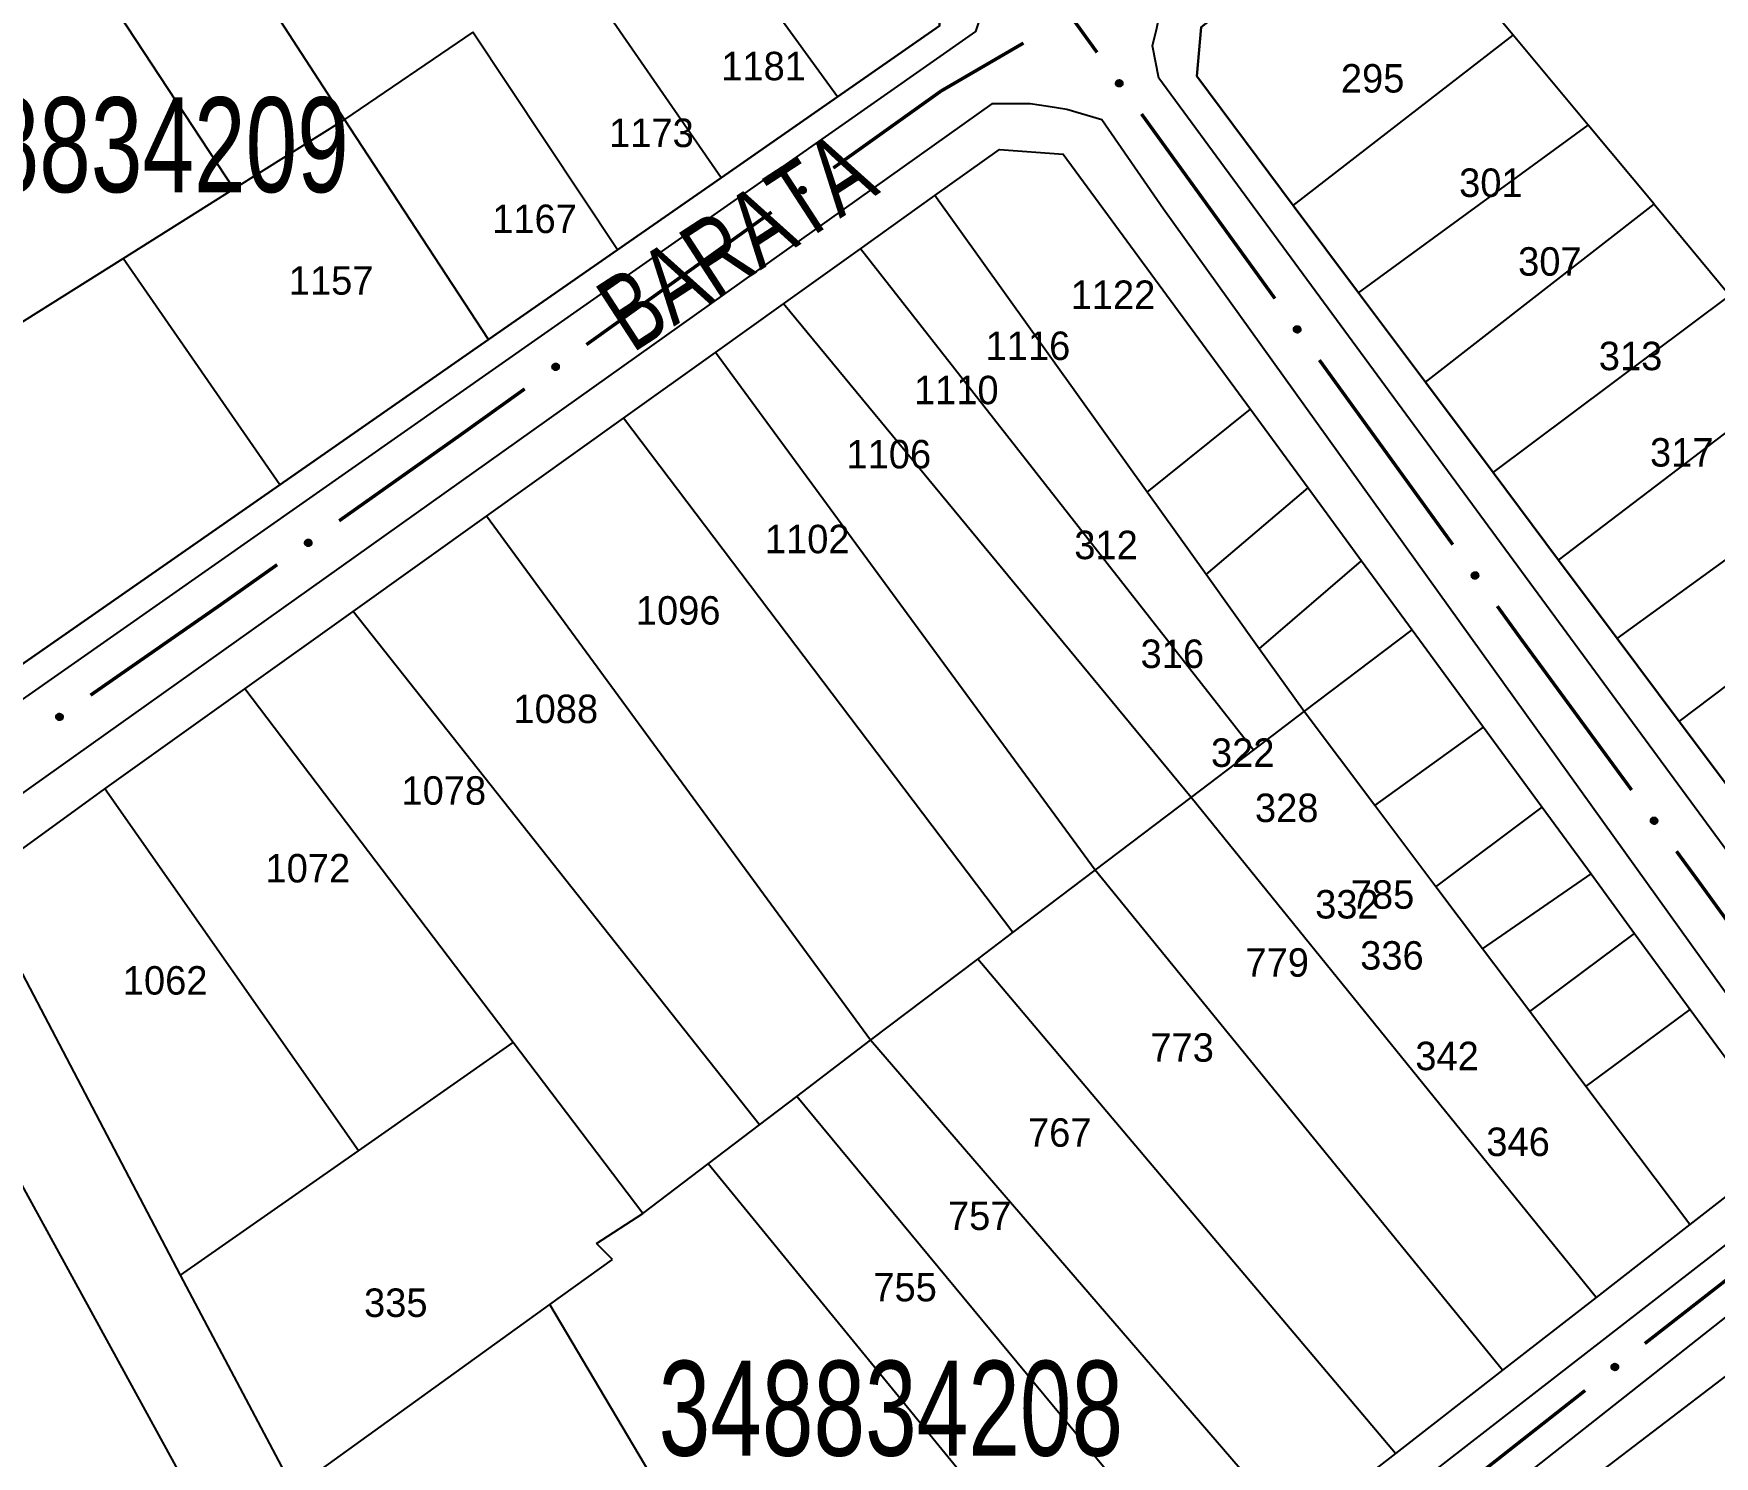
# Model space of a CAD drawing. Extents: x 200123 to 201542, y 4839549 to 4841240.
# Drawn here: x 200588.8 to 200677.4, y 4839793.9 to 4839868.9 of the extents above; entities that cross this region are included whole.
import ezdxf
from ezdxf.enums import TextEntityAlignment as Align

# ---------------------------------------------------------------- set-up
doc = ezdxf.new("R2010")
doc.units = 0
doc.header["$LTSCALE"] = 1.5
doc.header["$MEASUREMENT"] = 0
for name, color, linetype in [('CD_MALHA_LOTES', 7, 'CONTINUOUS'), ('CD_TXT_QUADRA', 2, 'CONTINUOUS'), ('RU-QUADRA', 210, 'CONTINUOUS'), ('SV-EIXO-RUA-PAV', 20, 'CONTINUOUS'), ('SV-RUA-PAVIM', 7, 'CONTINUOUS'), ('SV-TXT-RUA-PAV', 7, 'CONTINUOUS'), ('Th_NmrPort', 1, 'CONTINUOUS')]:
    doc.layers.add(name, color=color, linetype=linetype)
doc.styles.add('ARIAL', font='ARIAL.SHX')

msp = doc.modelspace()

# ---------------------------------------------------------------- linework, layer by layer
at = {"layer": 'CD_MALHA_LOTES', "linetype": 'Continuous', "flags": 128}
for points in [[(200605.18, 4839864.34), (200586.69, 4839892.8)], [(200599.35, 4839860.68), (200580.77, 4839888.93)], [(200630.41, 4839880.28), (200636.56, 4839871.78), (200636.53, 4839869.27), (200631.17, 4839865.54)], [(200655.18, 4839859.81), (200650.09, 4839866.63), (200650.32, 4839869.2), (200660.06, 4839876.85)], [(200666.77, 4839868.79), (200660.06, 4839876.85)], [(200631.17, 4839865.54), (200623.54, 4839876.04)], [(200625.03, 4839861.27), (200617.43, 4839872.27)], [(200611.94, 4839868.94), (200605.18, 4839864.34)], [(200619.57, 4839857.47), (200611.94, 4839868.94)], [(200655.18, 4839859.81), (200666.77, 4839868.79)], [(200670.72, 4839864.04), (200666.77, 4839868.79)], [(200631.17, 4839865.54), (200625.03, 4839861.27)], [(200599.35, 4839860.68), (200605.18, 4839864.34)], [(200612.78, 4839852.75), (200605.18, 4839864.34)], [(200658.62, 4839855.21), (200670.72, 4839864.04)], [(200674.19, 4839859.88), (200670.72, 4839864.04)], [(200636.3, 4839860.33), (200639.7, 4839862.76), (200643.06, 4839862.52), (200652.92, 4839849.07)], [(200625.03, 4839861.27), (200619.57, 4839857.47)], [(200593.52, 4839857.02), (200599.35, 4839860.68)], [(200632.38, 4839857.53), (200636.3, 4839860.33)], [(200647.48, 4839844.7), (200636.3, 4839860.33)], [(200662.15, 4839850.49), (200674.19, 4839859.88)], [(200674.19, 4839859.88), (200678.19, 4839855.07)], [(200658.62, 4839855.21), (200655.18, 4839859.81)], [(200619.57, 4839857.47), (200612.78, 4839852.75)], [(200628.32, 4839854.63), (200632.38, 4839857.53)], [(200653.09, 4839831.11), (200632.38, 4839857.53)], [(200585.23, 4839851.82), (200593.52, 4839857.02)], [(200601.77, 4839845.08), (200593.52, 4839857.02)], [(200624.73, 4839852.06), (200628.32, 4839854.63)], [(200649.8, 4839828.62), (200628.32, 4839854.63)], [(200662.15, 4839850.49), (200658.62, 4839855.21)], [(200665.71, 4839845.74), (200678.19, 4839855.07)], [(200612.78, 4839852.75), (200601.77, 4839845.08)], [(200619.88, 4839848.6), (200624.73, 4839852.06)], [(200644.74, 4839824.79), (200624.73, 4839852.06)], [(200665.71, 4839845.74), (200662.15, 4839850.49)], [(200669.16, 4839841.12), (200681.8, 4839850.74)], [(200612.66, 4839843.43), (200619.88, 4839848.6)], [(200640.41, 4839821.5), (200619.88, 4839848.6)], [(200647.48, 4839844.7), (200652.92, 4839849.07)], [(200652.92, 4839849.07), (200655.96, 4839844.93)], [(200669.16, 4839841.12), (200665.71, 4839845.74)], [(200672.25, 4839836.99), (200685.34, 4839846.48)], [(200601.77, 4839845.08), (200581.34, 4839830.87)], [(200650.59, 4839840.37), (200655.96, 4839844.93)], [(200655.96, 4839844.93), (200658.77, 4839841.09)], [(200650.59, 4839840.37), (200647.48, 4839844.7)], [(200605.64, 4839838.42), (200612.66, 4839843.43)], [(200632.91, 4839815.82), (200612.66, 4839843.43)], [(200675.52, 4839832.62), (200688.63, 4839842.53)], [(200653.39, 4839836.45), (200650.59, 4839840.37)], [(200653.39, 4839836.45), (200658.77, 4839841.09)], [(200658.77, 4839841.09), (200661.44, 4839837.45)], [(200672.25, 4839836.99), (200669.16, 4839841.12)], [(200599.94, 4839834.34), (200605.64, 4839838.42)], [(200627.05, 4839811.37), (200605.64, 4839838.42)], [(200655.76, 4839833.14), (200661.44, 4839837.45)], [(200661.44, 4839837.45), (200665.2, 4839832.32)], [(200675.52, 4839832.62), (200672.25, 4839836.99)], [(200655.76, 4839833.14), (200653.39, 4839836.45)], [(200592.56, 4839829.07), (200599.94, 4839834.34)], [(200614.08, 4839815.7), (200599.94, 4839834.34)], [(200653.09, 4839831.11), (200655.76, 4839833.14)], [(200659.47, 4839828.2), (200655.76, 4839833.14)], [(200680.11, 4839826.48), (200675.52, 4839832.62)], [(200659.47, 4839828.2), (200665.2, 4839832.32)], [(200665.2, 4839832.32), (200668.29, 4839828.11)], [(200649.8, 4839828.62), (200653.09, 4839831.11)], [(200585.7, 4839824.09), (200592.56, 4839829.07)], [(200605.92, 4839810), (200592.56, 4839829.07)], [(200644.74, 4839824.79), (200649.8, 4839828.62)], [(200671.14, 4839802.27), (200649.8, 4839828.62)], [(200662.69, 4839823.91), (200659.47, 4839828.2)], [(200662.69, 4839823.91), (200668.29, 4839828.11)], [(200668.29, 4839828.11), (200670.87, 4839824.59)], [(200640.41, 4839821.5), (200644.74, 4839824.79)], [(200666.21, 4839798.44), (200644.74, 4839824.79)], [(200665.16, 4839820.63), (200670.87, 4839824.59)], [(200670.87, 4839824.59), (200673.17, 4839821.45)], [(200596.55, 4839803.45), (200585.7, 4839824.09)], [(200665.16, 4839820.63), (200662.69, 4839823.91)], [(200638.55, 4839820.09), (200640.41, 4839821.5)], [(200667.64, 4839817.33), (200673.17, 4839821.45)], [(200673.17, 4839821.45), (200676.1, 4839817.45)], [(200632.91, 4839815.82), (200638.55, 4839820.09)], [(200660.56, 4839794.05), (200638.55, 4839820.09)], [(200667.64, 4839817.33), (200665.16, 4839820.63)], [(200670.6, 4839813.38), (200667.64, 4839817.33)], [(200670.6, 4839813.38), (200676.1, 4839817.45)], [(200676.1, 4839817.45), (200681.39, 4839810.24), (200676.07, 4839806.11)], [(200605.92, 4839810), (200614.08, 4839815.7)], [(200620.9, 4839806.7), (200614.08, 4839815.7)], [(200629.02, 4839812.86), (200632.91, 4839815.82)], [(200655.25, 4839789.92), (200632.91, 4839815.82)], [(200676.07, 4839806.11), (200670.6, 4839813.38)], [(200627.05, 4839811.37), (200629.02, 4839812.86)], [(200650.85, 4839786.49), (200629.02, 4839812.86)], [(200624.34, 4839809.31), (200627.05, 4839811.37)], [(200596.55, 4839803.45), (200605.92, 4839810)], [(200620.9, 4839806.7), (200624.34, 4839809.31)], [(200646.06, 4839782.77), (200624.34, 4839809.31)], [(200618.46, 4839805.12), (200620.9, 4839806.7)], [(200676.07, 4839806.11), (200671.14, 4839802.27)], [(200619.31, 4839804.27), (200618.46, 4839805.12)], [(200616.01, 4839801.89), (200619.31, 4839804.27)], [(200602.52, 4839792.17), (200596.55, 4839803.45)], [(200602.52, 4839792.17), (200616.01, 4839801.89)], [(200608.3, 4839781.24), (200622.45, 4839791.03), (200616.01, 4839801.89)], [(200671.14, 4839802.27), (200666.21, 4839798.44)], [(200666.21, 4839798.44), (200660.56, 4839794.05)], [(200670.85, 4839792.67), (200678.11, 4839798.22)], [(200660.56, 4839794.05), (200655.25, 4839789.92)]]:
    msp.add_lwpolyline(points, dxfattribs=at)
at = {"layer": 'RU-QUADRA', "linetype": 'Continuous', "flags": 128}
for points in [[(200581.34, 4839830.87), (200601.77, 4839845.08), (200612.78, 4839852.75), (200619.57, 4839857.47), (200625.03, 4839861.27), (200631.17, 4839865.54), (200636.53, 4839869.27), (200636.56, 4839871.78), (200630.41, 4839880.28), (200627.31, 4839884.57), (200624.45, 4839888.52), (200619.43, 4839895.47), (200618.05, 4839897.56), (200611.93, 4839906.84), (200609.16, 4839907.1), (200604.31, 4839903.96), (200599.44, 4839900.82), (200594.4, 4839897.57), (200594.39, 4839897.56), (200586.69, 4839892.8)], [(200677.49, 4839890.56), (200672.91, 4839886.96), (200666.17, 4839881.66), (200660.06, 4839876.85), (200650.32, 4839869.2), (200650.09, 4839866.63), (200655.18, 4839859.81), (200658.62, 4839855.21), (200662.15, 4839850.49), (200665.71, 4839845.74), (200669.16, 4839841.12), (200672.25, 4839836.99), (200675.52, 4839832.62), (200680.11, 4839826.48)], [(200602.52, 4839792.17), (200596.55, 4839803.45), (200585.7, 4839824.09), (200592.56, 4839829.07), (200599.94, 4839834.34), (200605.64, 4839838.42), (200612.66, 4839843.43), (200619.88, 4839848.6), (200624.73, 4839852.06), (200628.32, 4839854.63), (200632.38, 4839857.53), (200636.3, 4839860.33), (200639.7, 4839862.76), (200643.06, 4839862.52), (200652.92, 4839849.07), (200655.96, 4839844.93), (200658.77, 4839841.09), (200661.44, 4839837.45), (200665.2, 4839832.32), (200668.29, 4839828.11), (200670.87, 4839824.59), (200673.17, 4839821.45), (200676.1, 4839817.45), (200681.39, 4839810.24), (200676.07, 4839806.11), (200671.14, 4839802.27), (200666.21, 4839798.44), (200660.56, 4839794.05), (200655.25, 4839789.92)], [(200670.85, 4839792.67), (200678.11, 4839798.22), (200681.25, 4839800.62), (200686.15, 4839804.3), (200697.48, 4839788.52)]]:
    msp.add_lwpolyline(points, dxfattribs=at)
at = {"layer": 'SV-EIXO-RUA-PAV', "const_width": 0.18}
for points in [[(200644.840874, 4839867.872007), (200643.669227, 4839869.492884)], [(200640.962309, 4839868.367708), (200636.641118, 4839865.852293)], [(200636.62, 4839865.84), (200630.944045, 4839861.785122)], [(200636.641118, 4839865.852293), (200636.62, 4839865.84)], [(200654.214051, 4839854.904989), (200647.184168, 4839864.630252)], [(200627.68928, 4839859.459932), (200624.434516, 4839857.134742)], [(200624.434516, 4839857.134742), (200623.63, 4839856.56)], [(200623.63, 4839856.56), (200617.93159, 4839852.475135)], [(200663.587229, 4839841.937971), (200656.557346, 4839851.663234)], [(200614.680593, 4839850.144681), (200611.429596, 4839847.814226)], [(200611.34, 4839847.75), (200604.900366, 4839843.191551)], [(200611.429596, 4839847.814226), (200611.34, 4839847.75)], [(200601.635561, 4839840.88048), (200599.186958, 4839839.147177)], [(200598.64, 4839838.76), (200591.801162, 4839834.004256)], [(200599.186958, 4839839.147177), (200598.64, 4839838.76)], [(200667.2, 4839836.94), (200665.930523, 4839838.696217)], [(200667.692246, 4839836.267995), (200667.2, 4839836.94)], [(200673.010602, 4839829.00748), (200667.692246, 4839836.267995)], [(200676.62, 4839824.08), (200675.374316, 4839825.780584)], [(200677.142927, 4839823.357373), (200676.62, 4839824.08)], [(200682.419166, 4839816.066193), (200677.142927, 4839823.357373)], [(200673.70422, 4839799.840095), (200683.165968, 4839807.220835)], [(200661.129796, 4839789.946468), (200670.560455, 4839797.36689)]]:
    msp.add_lwpolyline(points, dxfattribs=at)
at = {"layer": 'SV-EIXO-RUA-PAV'}
for points in [[(200646.007479, 4839866.070197), (200645.959086, 4839866.07728), (200645.918943, 4839866.093264), (200645.889299, 4839866.116231), (200645.868395, 4839866.143357), (200645.850136, 4839866.173517), (200645.838435, 4839866.207987), (200645.833922, 4839866.24912), (200645.840687, 4839866.297715), (200645.859762, 4839866.337761), (200645.880725, 4839866.368029), (200645.907755, 4839866.391455), (200645.937351, 4839866.408702), (200645.973558, 4839866.419673), (200646.015288, 4839866.423839), (200646.063987, 4839866.415854), (200646.103234, 4839866.399915), (200646.131324, 4839866.376947), (200646.154703, 4839866.349623), (200646.172976, 4839866.318608), (200646.184267, 4839866.284706), (200646.188386, 4839866.242683), (200646.179868, 4839866.194722), (200646.164417, 4839866.155396), (200646.14185, 4839866.126991), (200646.114431, 4839866.10458), (200646.084403, 4839866.085898), (200646.050244, 4839866.072693), (200646.007479, 4839866.070197)], [(200629.497564, 4839860.616477), (200629.490211, 4839860.568124), (200629.474004, 4839860.528071), (200629.450872, 4839860.498555), (200629.42363, 4839860.477803), (200629.393368, 4839860.459712), (200629.358834, 4839860.448203), (200629.317676, 4839860.44392), (200629.26912, 4839860.450955), (200629.229181, 4839860.470254), (200629.19903, 4839860.491384), (200629.175756, 4839860.518545), (200629.158673, 4839860.548237), (200629.147905, 4839860.584504), (200629.143971, 4839860.626257), (200629.152227, 4839860.67491), (200629.168385, 4839860.714068), (200629.191509, 4839860.74203), (200629.218963, 4839860.765256), (200629.250079, 4839860.783355), (200629.284043, 4839860.794457), (200629.326089, 4839860.798342), (200629.374002, 4839860.789557), (200629.413241, 4839860.773887), (200629.44152, 4839860.751162), (200629.463778, 4839860.723619), (200629.482293, 4839860.693487), (200629.495307, 4839860.659255), (200629.497564, 4839860.616477)], [(200655.380656, 4839853.10318), (200655.332264, 4839853.110263), (200655.292121, 4839853.126246), (200655.262476, 4839853.149213), (200655.241573, 4839853.176339), (200655.223313, 4839853.2065), (200655.211612, 4839853.240969), (200655.207099, 4839853.282103), (200655.213864, 4839853.330697), (200655.23294, 4839853.370744), (200655.253902, 4839853.401011), (200655.280932, 4839853.424437), (200655.310529, 4839853.441685), (200655.346735, 4839853.452655), (200655.388465, 4839853.456821), (200655.437164, 4839853.448836), (200655.476412, 4839853.432897), (200655.504502, 4839853.409929), (200655.52788, 4839853.382605), (200655.546153, 4839853.351591), (200655.557444, 4839853.317689), (200655.561563, 4839853.275666), (200655.553045, 4839853.227704), (200655.537595, 4839853.188378), (200655.515027, 4839853.159973), (200655.487608, 4839853.137562), (200655.457581, 4839853.11888), (200655.423421, 4839853.105675), (200655.380656, 4839853.10318)], [(200616.487002, 4839851.30415), (200616.479728, 4839851.255786), (200616.463586, 4839851.215706), (200616.440502, 4839851.186153), (200616.413293, 4839851.165357), (200616.383061, 4839851.147217), (200616.348546, 4839851.135652), (200616.307394, 4839851.131302), (200616.258827, 4839851.138259), (200616.218856, 4839851.157493), (200616.188672, 4839851.178575), (200616.165353, 4839851.205698), (200616.148223, 4839851.235362), (200616.137396, 4839851.271612), (200616.133395, 4839851.313358), (200616.141572, 4839851.362025), (200616.157666, 4839851.401209), (200616.180745, 4839851.429208), (200616.208161, 4839851.452478), (200616.239248, 4839851.470628), (200616.273194, 4839851.481785), (200616.315233, 4839851.485737), (200616.363161, 4839851.47703), (200616.402425, 4839851.461424), (200616.430741, 4839851.438744), (200616.453043, 4839851.411237), (200616.471607, 4839851.381136), (200616.484676, 4839851.346924), (200616.487002, 4839851.30415)], [(200603.448837, 4839842.029181), (200603.441275, 4839841.980861), (200603.424895, 4839841.940879), (200603.401635, 4839841.911463), (200603.374303, 4839841.890829), (200603.343964, 4839841.872869), (200603.30938, 4839841.86151), (200603.268204, 4839841.857405), (200603.219679, 4839841.864651), (200603.179823, 4839841.884122), (200603.149765, 4839841.905383), (200603.126608, 4839841.932644), (200603.109654, 4839841.96241), (200603.099043, 4839841.998724), (200603.09529, 4839842.040493), (200603.103757, 4839842.08911), (200603.120084, 4839842.128198), (200603.143329, 4839842.156059), (200603.170883, 4839842.179166), (200603.202077, 4839842.19713), (200603.23609, 4839842.208085), (200603.278151, 4839842.211787), (200603.326026, 4839842.202795), (200603.365197, 4839842.186956), (200603.393377, 4839842.164108), (200603.415516, 4839842.136469), (200603.4339, 4839842.106257), (200603.446765, 4839842.071969), (200603.448837, 4839842.029181)], [(200664.753834, 4839840.136162), (200664.705441, 4839840.143245), (200664.665298, 4839840.159228), (200664.635654, 4839840.182196), (200664.61475, 4839840.209322), (200664.59649, 4839840.239482), (200664.584789, 4839840.273951), (200664.580277, 4839840.315085), (200664.587041, 4839840.36368), (200664.606117, 4839840.403726), (200664.627079, 4839840.433994), (200664.65411, 4839840.457419), (200664.683706, 4839840.474667), (200664.719913, 4839840.485637), (200664.761643, 4839840.489803), (200664.810341, 4839840.481819), (200664.849589, 4839840.465879), (200664.877679, 4839840.442911), (200664.901058, 4839840.415588), (200664.91933, 4839840.384573), (200664.930621, 4839840.350671), (200664.93474, 4839840.308648), (200664.926223, 4839840.260687), (200664.910772, 4839840.22136), (200664.888204, 4839840.192955), (200664.860786, 4839840.170545), (200664.830758, 4839840.151862), (200664.796598, 4839840.138658), (200664.753834, 4839840.136162)], [(200590.339969, 4839832.854058), (200590.332003, 4839832.805803), (200590.31529, 4839832.765959), (200590.291785, 4839832.736739), (200590.264282, 4839832.716334), (200590.233793, 4839832.698628), (200590.199116, 4839832.687558), (200590.157906, 4839832.683798), (200590.109444, 4839832.691448), (200590.069752, 4839832.711253), (200590.039872, 4839832.732764), (200590.016944, 4839832.760218), (200590.00024, 4839832.790124), (200589.989933, 4839832.826525), (200589.986529, 4839832.868324), (200589.995402, 4839832.916869), (200590.012055, 4839832.955819), (200590.035532, 4839832.983485), (200590.063279, 4839833.00636), (200590.094622, 4839833.024064), (200590.128724, 4839833.034734), (200590.170815, 4839833.038085), (200590.218613, 4839833.028693), (200590.257651, 4839833.012526), (200590.285639, 4839832.989444), (200590.307545, 4839832.96162), (200590.325676, 4839832.931257), (200590.338255, 4839832.896861), (200590.339969, 4839832.854058)], [(200674.188559, 4839827.213071), (200674.140123, 4839827.219849), (200674.09988, 4839827.235578), (200674.070091, 4839827.258358), (200674.049017, 4839827.285352), (200674.030567, 4839827.315396), (200674.018648, 4839827.349791), (200674.013876, 4839827.390895), (200674.020334, 4839827.439531), (200674.039156, 4839827.479697), (200674.059927, 4839827.510097), (200674.086809, 4839827.533693), (200674.116296, 4839827.551127), (200674.152433, 4839827.562326), (200674.194135, 4839827.566755), (200674.242884, 4839827.559078), (200674.282231, 4839827.543387), (200674.310466, 4839827.520596), (200674.334016, 4839827.493421), (200674.352484, 4839827.462522), (200674.363989, 4839827.428692), (200674.368373, 4839827.386696), (200674.360159, 4839827.338682), (200674.344956, 4839827.299259), (200674.322569, 4839827.270712), (200674.295292, 4839827.248128), (200674.265383, 4839827.229257), (200674.231307, 4839827.215837), (200674.188559, 4839827.213071)], [(200671.951245, 4839798.601291), (200671.95635, 4839798.649932), (200671.970683, 4839798.690693), (200671.992423, 4839798.721249), (200672.018675, 4839798.743241), (200672.048066, 4839798.762715), (200672.08203, 4839798.775811), (200672.122945, 4839798.781996), (200672.171775, 4839798.777218), (200672.212566, 4839798.75979), (200672.243663, 4839798.740079), (200672.268171, 4839798.714026), (200672.28661, 4839798.685157), (200672.299047, 4839798.649428), (200672.304911, 4839798.607902), (200672.298917, 4839798.558918), (200672.284591, 4839798.519054), (200672.262787, 4839798.490051), (200672.236439, 4839798.465578), (200672.206195, 4839798.446056), (200672.172781, 4839798.433393), (200672.130961, 4839798.427565), (200672.082692, 4839798.434121), (200672.042769, 4839798.447956), (200672.013468, 4839798.469347), (200671.989958, 4839798.495829), (200671.970067, 4839798.52507), (200671.955481, 4839798.558664), (200671.951245, 4839798.601291)]]:
    msp.add_lwpolyline(points, close=True, dxfattribs=at)
for points in [[(200646.007479, 4839866.070197), (200645.833922, 4839866.24912)], [(200645.959086, 4839866.07728), (200645.838435, 4839866.207987)], [(200646.050244, 4839866.072693), (200645.840687, 4839866.297715)], [(200645.981276, 4839866.075127), (200645.840852, 4839866.222807)], [(200646.029826, 4839866.07318), (200645.840893, 4839866.271663)], [(200645.918943, 4839866.093264), (200645.850136, 4839866.173517)], [(200645.936163, 4839866.086293), (200645.850271, 4839866.184155)], [(200646.064667, 4839866.083211), (200645.852553, 4839866.313765)], [(200646.084403, 4839866.085898), (200645.859762, 4839866.337761)], [(200646.09631, 4839866.097666), (200645.871713, 4839866.347819)], [(200646.114431, 4839866.10458), (200645.880725, 4839866.368029)], [(200646.126968, 4839866.118144), (200645.897388, 4839866.379847)], [(200646.14185, 4839866.126991), (200645.907755, 4839866.391455)], [(200646.151724, 4839866.144456), (200645.924728, 4839866.397926)], [(200646.164417, 4839866.155396), (200645.937351, 4839866.408702)], [(200646.171683, 4839866.177404), (200645.959076, 4839866.410969)], [(200646.179868, 4839866.194722), (200645.973558, 4839866.419673)], [(200646.180638, 4839866.220918), (200645.996621, 4839866.419588)], [(200646.188386, 4839866.242683), (200646.015288, 4839866.423839)], [(200646.181172, 4839866.266764), (200646.044558, 4839866.413831)], [(200646.184267, 4839866.284706), (200646.063987, 4839866.415854)], [(200646.175564, 4839866.304802), (200646.087766, 4839866.402971)], [(200646.172976, 4839866.318608), (200646.103234, 4839866.399915)], [(200629.326089, 4839860.798342), (200629.143971, 4839860.626257)], [(200629.374002, 4839860.789557), (200629.147905, 4839860.584504)], [(200629.34781, 4839860.790473), (200629.148118, 4839860.607566)], [(200629.284043, 4839860.794457), (200629.152227, 4839860.67491)], [(200629.301968, 4839860.791262), (200629.154142, 4839860.655471)], [(200629.391273, 4839860.781276), (200629.156528, 4839860.569973)], [(200629.413241, 4839860.773887), (200629.158673, 4839860.548237)], [(200629.263899, 4839860.785866), (200629.165242, 4839860.698617)], [(200629.250079, 4839860.783355), (200629.168385, 4839860.714068)], [(200629.42411, 4839860.761133), (200629.169378, 4839860.535553)], [(200629.44152, 4839860.751162), (200629.175756, 4839860.518545)], [(200629.450284, 4839860.736231), (200629.187305, 4839860.508113)], [(200629.463778, 4839860.723619), (200629.19903, 4839860.491384)], [(200629.47059, 4839860.70546), (200629.21919, 4839860.48226)], [(200629.482293, 4839860.693487), (200629.229181, 4839860.470254)], [(200629.484869, 4839860.673736), (200629.253136, 4839860.46291)], [(200629.495307, 4839860.659255), (200629.26912, 4839860.450955)], [(200629.494706, 4839860.63884), (200629.295172, 4839860.451017)], [(200629.497564, 4839860.616477), (200629.317676, 4839860.44392)], [(200629.492489, 4839860.590302), (200629.344028, 4839860.450703)], [(200629.490211, 4839860.568124), (200629.358834, 4839860.448203)], [(200629.481071, 4839860.545252), (200629.382731, 4839860.459906)], [(200629.474004, 4839860.528071), (200629.393368, 4839860.459712)], [(200655.380656, 4839853.10318), (200655.207099, 4839853.282103)], [(200655.332264, 4839853.110263), (200655.211612, 4839853.240969)], [(200655.423421, 4839853.105675), (200655.213864, 4839853.330697)], [(200655.354453, 4839853.108109), (200655.214029, 4839853.255789)], [(200655.403004, 4839853.106162), (200655.214071, 4839853.304646)], [(200655.292121, 4839853.126246), (200655.223313, 4839853.2065)], [(200655.309341, 4839853.119275), (200655.223448, 4839853.217138)], [(200655.437844, 4839853.116194), (200655.22573, 4839853.346747)], [(200655.457581, 4839853.11888), (200655.23294, 4839853.370744)], [(200655.469488, 4839853.130649), (200655.24489, 4839853.380801)], [(200655.487608, 4839853.137562), (200655.253902, 4839853.401011)], [(200655.500145, 4839853.151126), (200655.270565, 4839853.41283)], [(200655.515027, 4839853.159973), (200655.280932, 4839853.424437)], [(200655.524901, 4839853.177439), (200655.297905, 4839853.430909)], [(200655.537595, 4839853.188378), (200655.310529, 4839853.441685)], [(200655.54486, 4839853.210387), (200655.332253, 4839853.443951)], [(200655.553045, 4839853.227704), (200655.346735, 4839853.452655)], [(200655.553815, 4839853.253901), (200655.369798, 4839853.452571)], [(200655.561563, 4839853.275666), (200655.388465, 4839853.456821)], [(200655.554349, 4839853.299746), (200655.417736, 4839853.446813)], [(200655.557444, 4839853.317689), (200655.437164, 4839853.448836)], [(200655.548741, 4839853.337785), (200655.460943, 4839853.435954)], [(200655.546153, 4839853.351591), (200655.476412, 4839853.432897)], [(200616.315233, 4839851.485737), (200616.133395, 4839851.313358)], [(200616.363161, 4839851.47703), (200616.137396, 4839851.271612)], [(200616.336967, 4839851.477903), (200616.137571, 4839851.294674)], [(200616.273194, 4839851.481785), (200616.141572, 4839851.362025)], [(200616.291124, 4839851.478619), (200616.143518, 4839851.342588)], [(200616.380446, 4839851.468777), (200616.146042, 4839851.257095)], [(200616.402425, 4839851.461424), (200616.148223, 4839851.235362)], [(200616.253064, 4839851.473161), (200616.154549, 4839851.385752)], [(200616.239248, 4839851.470628), (200616.157666, 4839851.401209)], [(200616.413314, 4839851.448687), (200616.158949, 4839851.222696)], [(200616.430741, 4839851.438744), (200616.165353, 4839851.205698)], [(200616.439529, 4839851.423828), (200616.176919, 4839851.195284)], [(200616.453043, 4839851.411237), (200616.188672, 4839851.178575)], [(200616.459885, 4839851.39309), (200616.208846, 4839851.169483)], [(200616.471607, 4839851.381136), (200616.218856, 4839851.157493)], [(200616.474215, 4839851.361389), (200616.242824, 4839851.150188)], [(200616.484676, 4839851.346924), (200616.258827, 4839851.138259)], [(200616.484108, 4839851.326509), (200616.284879, 4839851.138363)], [(200616.487002, 4839851.30415), (200616.307394, 4839851.131302)], [(200616.48197, 4839851.277967), (200616.333735, 4839851.138128)], [(200616.479728, 4839851.255786), (200616.348546, 4839851.135652)], [(200616.470625, 4839851.232899), (200616.372423, 4839851.147394)], [(200616.463586, 4839851.215706), (200616.383061, 4839851.147217)], [(200603.278151, 4839842.211787), (200603.09529, 4839842.040493)], [(200603.326026, 4839842.202795), (200603.099043, 4839841.998724)], [(200603.299839, 4839842.203824), (200603.099356, 4839842.021785)], [(200603.23609, 4839842.208085), (200603.103757, 4839842.08911)], [(200603.254, 4839842.204813), (200603.105587, 4839842.069662)], [(200603.343262, 4839842.194439), (200603.107603, 4839841.984156)], [(200603.365197, 4839842.186956), (200603.109654, 4839841.96241)], [(200603.215908, 4839842.199582), (200603.116875, 4839842.11276)], [(200603.202077, 4839842.19713), (200603.120084, 4839842.128198)], [(200603.37601, 4839842.174154), (200603.120304, 4839841.94968)], [(200603.393377, 4839842.164108), (200603.126608, 4839841.932644)], [(200603.402077, 4839842.149139), (200603.138112, 4839841.922162)], [(200603.415516, 4839842.136469), (200603.149765, 4839841.905383)], [(200603.422249, 4839842.118281), (200603.169884, 4839841.896171)], [(200603.4339, 4839842.106257), (200603.179823, 4839841.884122)], [(200603.43639, 4839842.086496), (200603.203747, 4839841.876675)], [(200603.446765, 4839842.071969), (200603.219679, 4839841.864651)], [(200603.446076, 4839842.051557), (200603.245731, 4839841.864599)], [(200603.448837, 4839842.029181), (200603.268204, 4839841.857405)], [(200603.443649, 4839842.003028), (200603.294585, 4839841.864074)], [(200603.441275, 4839841.980861), (200603.30938, 4839841.86151)], [(200603.432036, 4839841.958029), (200603.333328, 4839841.873109)], [(200603.424895, 4839841.940879), (200603.343964, 4839841.872869)], [(200664.796598, 4839840.138658), (200664.587041, 4839840.36368)], [(200664.811022, 4839840.149176), (200664.598907, 4839840.37973)], [(200664.830758, 4839840.151862), (200664.606117, 4839840.403726)], [(200664.842665, 4839840.163631), (200664.618067, 4839840.413784)], [(200664.860786, 4839840.170545), (200664.627079, 4839840.433994)], [(200664.873323, 4839840.184108), (200664.643742, 4839840.445812)], [(200664.888204, 4839840.192955), (200664.65411, 4839840.457419)], [(200664.898078, 4839840.210421), (200664.671082, 4839840.463891)], [(200664.910772, 4839840.22136), (200664.683706, 4839840.474667)], [(200664.918038, 4839840.243369), (200664.70543, 4839840.476934)], [(200664.926223, 4839840.260687), (200664.719913, 4839840.485637)], [(200664.926992, 4839840.286883), (200664.742976, 4839840.485553)], [(200664.93474, 4839840.308648), (200664.761643, 4839840.489803)], [(200664.927526, 4839840.332729), (200664.790913, 4839840.479796)], [(200664.930621, 4839840.350671), (200664.810341, 4839840.481819)], [(200664.921918, 4839840.370767), (200664.83412, 4839840.468936)], [(200664.91933, 4839840.384573), (200664.849589, 4839840.465879)], [(200664.753834, 4839840.136162), (200664.580277, 4839840.315085)], [(200664.705441, 4839840.143245), (200664.584789, 4839840.273951)], [(200664.727631, 4839840.141091), (200664.587207, 4839840.288771)], [(200664.776181, 4839840.139145), (200664.587248, 4839840.337628)], [(200664.665298, 4839840.159228), (200664.59649, 4839840.239482)], [(200664.682518, 4839840.152258), (200664.596625, 4839840.25012)], [(200590.170815, 4839833.038085), (200589.986529, 4839832.868324)], [(200590.218613, 4839833.028693), (200589.989933, 4839832.826525)], [(200590.192435, 4839833.02994), (200589.990438, 4839832.849583)], [(200590.128724, 4839833.034734), (200589.995402, 4839832.916869)], [(200590.146607, 4839833.031312), (200589.99707, 4839832.897407)], [(200590.235778, 4839833.020193), (200589.99837, 4839832.811886)], [(200590.257651, 4839833.012526), (200590.00024, 4839832.790124)], [(200590.108473, 4839833.026399), (200590.008717, 4839832.940409)], [(200590.268356, 4839832.999635), (200590.010783, 4839832.777306)], [(200590.094622, 4839833.024064), (200590.012055, 4839832.955819)], [(200590.285639, 4839832.989444), (200590.016944, 4839832.760218)], [(200590.294213, 4839832.974403), (200590.02836, 4839832.74964)], [(200590.307545, 4839832.96162), (200590.039872, 4839832.732764)], [(200590.314127, 4839832.943377), (200590.059914, 4839832.723384)], [(200590.325676, 4839832.931257), (200590.069752, 4839832.711253)], [(200590.328001, 4839832.911475), (200590.093613, 4839832.703606)], [(200590.338255, 4839832.896861), (200590.109444, 4839832.691448)], [(200590.337395, 4839832.876456), (200590.135494, 4839832.69118)], [(200590.339969, 4839832.854058), (200590.157906, 4839832.683798)], [(200590.334562, 4839832.82795), (200590.184342, 4839832.690246)], [(200590.332003, 4839832.805803), (200590.199116, 4839832.687558)], [(200590.322574, 4839832.783049), (200590.223159, 4839832.698957)], [(200590.31529, 4839832.765959), (200590.233793, 4839832.698628)], [(200674.188559, 4839827.213071), (200674.013876, 4839827.390895)], [(200674.140123, 4839827.219849), (200674.018648, 4839827.349791)], [(200674.231307, 4839827.215837), (200674.020334, 4839827.439531)], [(200674.210887, 4839827.216195), (200674.020705, 4839827.413482)], [(200674.162326, 4839827.217835), (200674.020972, 4839827.364626)], [(200674.09988, 4839827.235578), (200674.030567, 4839827.315396)], [(200674.117143, 4839827.228716), (200674.030634, 4839827.326035)], [(200674.245664, 4839827.226446), (200674.032098, 4839827.455656)], [(200674.265383, 4839827.229257), (200674.039156, 4839827.479697)], [(200674.277216, 4839827.241101), (200674.051043, 4839827.48983)], [(200674.295292, 4839827.248128), (200674.059927, 4839827.510097)], [(200674.307743, 4839827.261771), (200674.076515, 4839827.52202)], [(200674.322569, 4839827.270712), (200674.086809, 4839827.533693)], [(200674.332332, 4839827.28824), (200674.10374, 4839827.540272)], [(200674.344956, 4839827.299259), (200674.116296, 4839827.551127)], [(200674.352083, 4839827.321313), (200674.138005, 4839827.553531)], [(200674.360159, 4839827.338682), (200674.152433, 4839827.562326)], [(200674.360763, 4839827.364883), (200674.175496, 4839827.562387)], [(200674.368373, 4839827.386696), (200674.194135, 4839827.566755)], [(200674.361008, 4839827.410731), (200674.223468, 4839827.556932)], [(200674.363989, 4839827.428692), (200674.242884, 4839827.559078)], [(200674.35516, 4839827.448733), (200674.266743, 4839827.546346)], [(200674.352484, 4839827.462522), (200674.282231, 4839827.543387)], [(200671.951245, 4839798.601291), (200672.122945, 4839798.781996)], [(200671.955102, 4839798.627673), (200672.096936, 4839798.773999)], [(200671.955136, 4839798.579084), (200672.145754, 4839798.775949)], [(200671.955481, 4839798.558664), (200672.171775, 4839798.777218)], [(200671.95635, 4839798.649932), (200672.08203, 4839798.775811)], [(200671.96442, 4839798.673203), (200672.058701, 4839798.763013)], [(200671.966579, 4839798.544681), (200672.188295, 4839798.766016)], [(200671.970067, 4839798.52507), (200672.212566, 4839798.75979)], [(200671.970683, 4839798.690693), (200672.048066, 4839798.762715)], [(200671.982312, 4839798.513653), (200672.223102, 4839798.74826)], [(200671.989958, 4839798.495829), (200672.243663, 4839798.740079)], [(200672.004021, 4839798.483855), (200672.256151, 4839798.723912)], [(200672.013468, 4839798.469347), (200672.268171, 4839798.714026)], [(200672.031321, 4839798.460193), (200672.275329, 4839798.697331)], [(200672.042769, 4839798.447956), (200672.28661, 4839798.685157)], [(200672.065055, 4839798.441593), (200672.28976, 4839798.663543)], [(200672.082692, 4839798.434121), (200672.299047, 4839798.649428)], [(200672.108898, 4839798.434419), (200672.299903, 4839798.62638)], [(200672.130961, 4839798.427565), (200672.304911, 4839798.607902)], [(200672.154727, 4839798.435754), (200672.296104, 4839798.578248)], [(200672.172781, 4839798.433393), (200672.298917, 4839798.558918)], [(200672.192506, 4839798.442908), (200672.287015, 4839798.534634)], [(200672.206195, 4839798.446056), (200672.284591, 4839798.519054)]]:
    msp.add_lwpolyline(points, dxfattribs=at)
at = {"layer": 'SV-RUA-PAVIM', "linetype": 'Continuous'}
for points in [[(200590.76, 4839897.57, 6.03), (200555.64, 4839874.51, 6.03), (200554.5, 4839873.17, 6.04), (200553.62, 4839871.31, 6.04), (200573.68, 4839833.44, 5.94), (200576.17, 4839830.15, 5.94), (200577.33, 4839829.08, 5.94), (200579.08, 4839828.89, 5.94), (200581, 4839829.12, 5.94), (200583.03, 4839830.16, 5.94), (200638.45, 4839868.97, 3.55), (200638.82, 4839870.07, 3.56), (200638.36, 4839871.87, 3.56), (200620.22, 4839897.57, 3.56)], [(200799.06, 4839897.57, 3.1), (200786.69, 4839888.47, 3.1), (200748.84, 4839859.92, 2.25), (200688.64, 4839814.11, 4.52), (200687.43, 4839813.99, 4.53), (200686.31, 4839814.52, 4.53), (200648.09, 4839866.51, 2.69), (200647.77, 4839868.23, 2.69), (200647.99, 4839869.15, 3.02), (200648.19, 4839870.13, 3.12), (200682.68, 4839897.57, 1.57)]]:
    msp.add_polyline3d(points, dxfattribs=at)
for points in [[(200648.34, 4839859.62, 3.73), (200645.09, 4839864.33, 3.73), (200643.25, 4839864.87, 3.73), (200642.27, 4839865.02, 3.73), (200641.31, 4839865.17, 3.73), (200639.29, 4839865.16, 3.73), (200584.69, 4839826.35, 5.9), (200582.69, 4839824.52, 6.11), (200581.58, 4839822.13, 6.11), (200582.49, 4839818.21, 6.11), (200582.49, 4839818.54, 6.11), (200613.63, 4839761.69, 7.99), (200615.32, 4839760.59, 7.99), (200617.74, 4839760.02, 7.98), (200619.31, 4839760.05, 7.98), (200619.3, 4839760.05, 7.98), (200620.82, 4839760.71, 7.98), (200682.76, 4839808.75, 4.39), (200683.05, 4839811.21, 4.39), (200683.04, 4839811.26, 4.39)], [(200635.56, 4839722.68, 8.22), (200640.19, 4839714.65, 8.25), (200641.38, 4839714.15, 8.25), (200643.61, 4839714.33, 8.21), (200708.46, 4839758.6, 4.07), (200715.3, 4839764.03, 3.98), (200715.54, 4839764.64, 4.05), (200712.2, 4839771.69, 4.08), (200706.23, 4839779.66, 4.22), (200687.93, 4839805.14, 4), (200686.68, 4839806.01, 4.01), (200685.09, 4839806.13, 4.01), (200685.08, 4839806.13, 4.01), (200683.37, 4839805.47, 4.01), (200683.37, 4839805.49, 4.01), (200621.97, 4839757.08, 7.77), (200619.96, 4839755.22, 7.77), (200619.39, 4839753.75, 7.77), (200619.39, 4839753.77, 7.77), (200619.53, 4839752.32, 7.77), (200619.53, 4839752.31, 7.77), (200620.18, 4839750.37, 7.77)]]:
    msp.add_polyline3d(points, close=True, dxfattribs=at)

# ---------------------------------------------------------------- texts
at = {"layer": 'CD_TXT_QUADRA', "style": 'ARIAL', "width": 0.7}
for s, p in [('348834209', (200580.94, 4839860.51)), ('348834208', (200621.74, 4839793.93))]:
    msp.add_text(s, height=5, dxfattribs=at).set_placement(p)
at = {"layer": 'SV-TXT-RUA-PAV', "style": 'ARIAL', "width": 0.7}
msp.add_text('BARATA', height=4, rotation=33, dxfattribs=at).set_placement((200620.35, 4839852))
at = {"layer": 'Th_NmrPort', "color": 1}
for s, p in [('1181', (200625.036965, 4839867.15585)), ('295', (200657.68853, 4839866.509616)), ('1173', (200619.126965, 4839863.63585)), ('301', (200663.91853, 4839861.009616)), ('1167', (200612.966965, 4839859.10585)), ('307', (200667.02853, 4839856.859616)), ('1157', (200602.248007, 4839855.858758)), ('1122', (200643.446965, 4839855.10585)), ('1116', (200638.966965, 4839852.41585)), ('313', (200671.27853, 4839851.879616)), ('1110', (200635.191387, 4839850.084437)), ('1106', (200631.63676, 4839846.703103)), ('317', (200673.97853, 4839846.799616)), ('1102', (200627.33676, 4839842.233103)), ('312', (200643.639634, 4839841.920914)), ('1096', (200620.53676, 4839838.473103)), ('316', (200647.133304, 4839836.186922)), ('1088', (200614.08676, 4839833.283103)), ('322', (200650.841856, 4839830.976449)), ('1078', (200608.18676, 4839828.983103)), ('328', (200653.161415, 4839828.069008)), ('1072', (200601.020979, 4839824.886396)), ('332', (200656.333115, 4839822.986396)), ('785', (200658.209912, 4839823.499426)), ('336', (200658.705567, 4839820.292461)), ('779', (200652.659912, 4839819.919426)), ('1062', (200593.500979, 4839818.976396)), ('773', (200647.649912, 4839815.439426)), ('342', (200661.610889, 4839814.993148)), ('767', (200641.199912, 4839810.959426)), ('346', (200665.353983, 4839810.470447)), ('757', (200636.981387, 4839806.574437)), ('755', (200633.051387, 4839802.814437)), ('335', (200606.213604, 4839801.990979))]:
    msp.add_text(s, height=1.5, dxfattribs=at).set_placement(p, align=Align.MIDDLE_LEFT)

doc.saveas('drawing.dxf')
